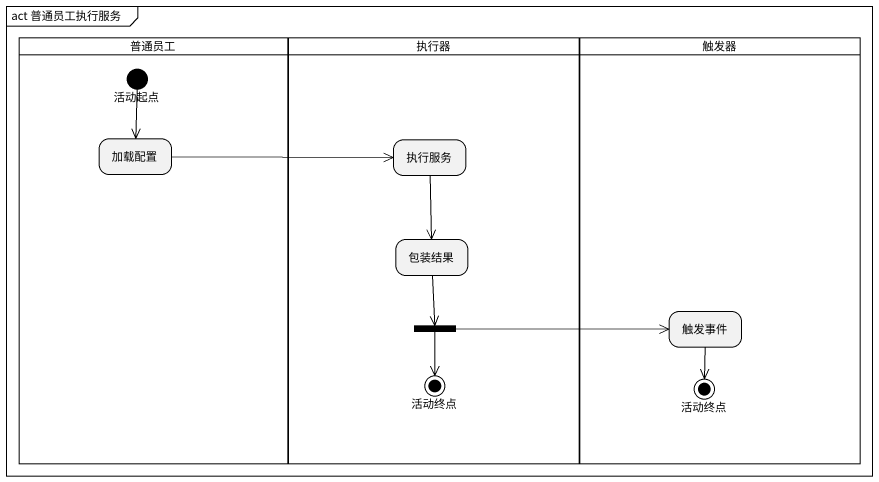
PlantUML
@startuml
mainframe act 普通员工执行服务
hide empty description
state 普通员工 <<partition>> {
  state 活动起点 <<start>>
  state 加载配置
}
state 执行器 <<partition>> {
  state 执行服务
  state 包装结果
  state fork1 <<fork>>
  state 活动终点 <<end>>
}
state 触发器 <<partition>> {
  state 触发事件
  state "活动终点" as 活动终点_2 <<end>>
}
活动起点 --> 加载配置
加载配置 -right-> 执行服务
执行服务 --> 包装结果
包装结果 --> fork1
触发事件 --> 活动终点_2
fork1 -right-> 触发事件
fork1 --> 活动终点
@enduml
